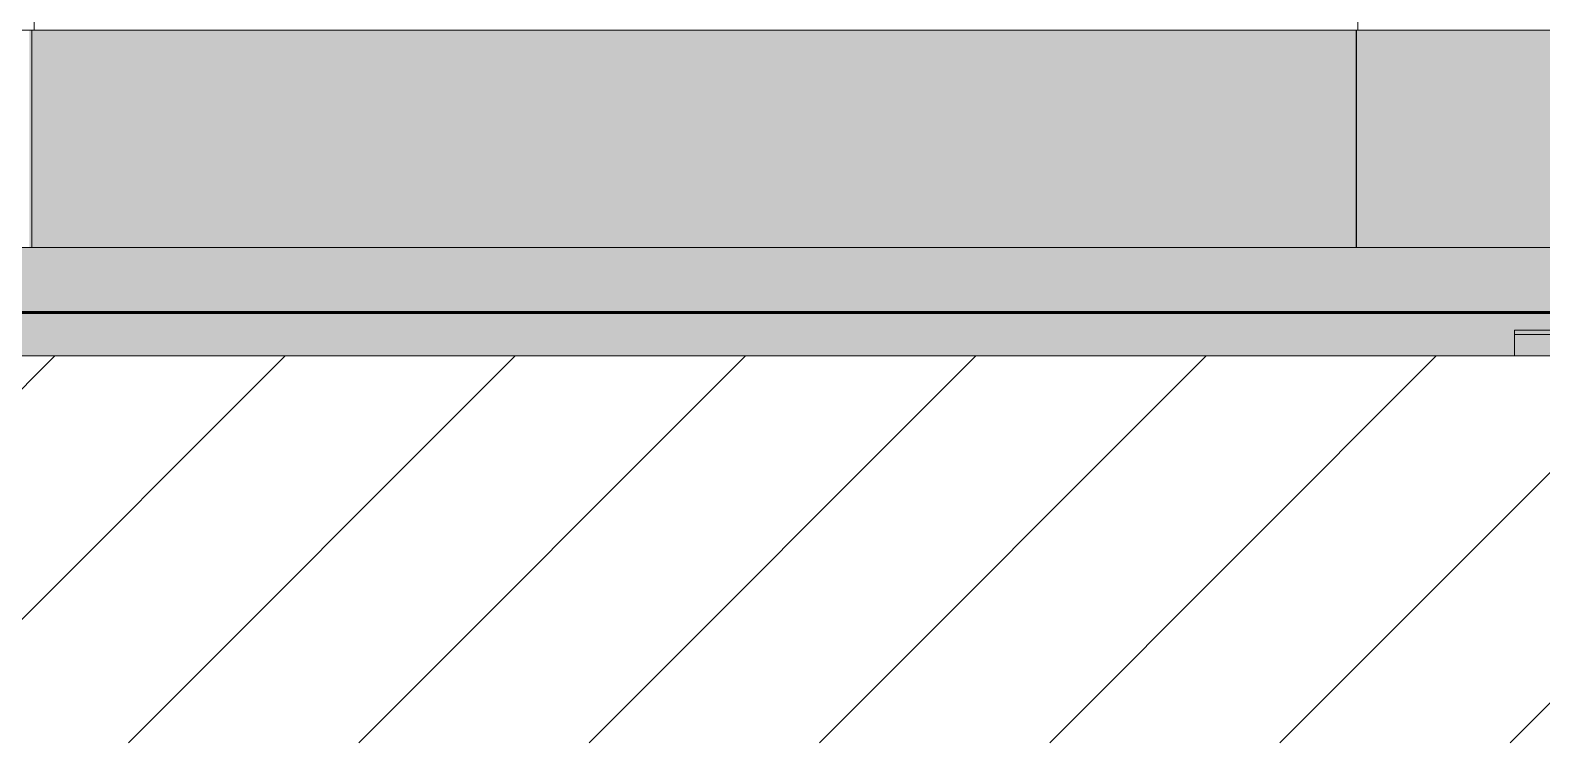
# Model space of a CAD drawing. Header units: millimetres. Extents: x -155050 to -36395, y -2753 to 7638.
# Drawn here: x -112526 to -105564, y -2731 to 550 of the extents above; entities that cross this region are included whole.
import ezdxf

# ---------------------------------------------------------------- set-up
doc = ezdxf.new("R2010")
doc.units = ezdxf.units.MM
for name, pattern in [('IMPORT-KANVBRDO', [20, 7, -6.5, 0, -6.5]), ('IMPORT-VODA_pitna_CARA08', [30, 7, -6.5, 0, -6.5, 7, -3]), ('IMPORT-VODVBRDO', [20, 7, -6.5, 0, -6.5])]:
    doc.linetypes.add(name, pattern=pattern)
for name, color, linetype, lineweight, true_color in [('---1 - PBS PNP-1', 1, 'Continuous', 35, 0xff0000), ('00_pL_hranice pozemku', 1, 'Continuous', 35, 0xff0000), ('00_pL_katastr-1', 150, 'Continuous', 35, 0x007fff), ('00_pL_OCHRANNE PASNO TEPLOVOD-1', 40, 'Continuous', 9, 0xffbf00), ('00_pL_přípoja voda-2', 4, 'IMPORT-VODA_pitna_CARA08', 35, 0x00ffff), ('00_pL_přípojka destova kanalizace-2', 7, 'Continuous', 35, 0x3f7f3f), ('212_HK_situace_03_dwg-1', 40, 'Continuous', 9, 0xffbf00), ('A-FLOR-2', 7, 'Continuous', 9, 0x5200a5), ('A-WALL-1', 7, 'Continuous', 9, 0xd7d5cb), ('A-WALL-3', 7, 'Continuous', 9, 0xdeddc7), ('A-WALL-4', 7, 'Continuous', 9, 0x787878), ('hch kanal', 30, 'Continuous', 9, 0xff7f00), ('hch kanal-1', 5, 'IMPORT-VODVBRDO', 9, 0x0000ff), ('hch kanal-2', 6, 'IMPORT-KANVBRDO', 9, 0xff00ff), ('hch kanal-3', 30, 'IMPORT-KANVBRDO', 9, 0xff7f00), ('hch teren-1', 7, 'Continuous', 9, 0x00a5a5), ('Obrys', 2, 'Continuous', 9, 0xffff00), ('PDF7_0V - Voda návrh', 9, 'Continuous', 9, 0x808080), ('PDF7_36', 9, 'Continuous', 9, 0x808080), ('PDF7_GASNET PLYN STŘEDOTLAK', 9, 'Continuous', 9, 0x808080), ('PDF7_GASNET PLYN STŘEDOTLAK OCHRANNĚ PÁSMO', 7, 'Continuous', 9, 0xa5a552), ('PDF7_GP Budovy', 7, 'Continuous', 9, 0x260000), ('PDF7_GP Plotové linie', 7, 'Continuous', 9, 0x0052a5), ('PDF7_GP Veřejné osvětlení - lampy', 200, 'Continuous', 9, 0xbf00ff), ('PDF7_GP Výšky bodů', 7, 'Continuous', 9, 0x0052a5), ('PDF7_ISS CETIN Zaměřené a kótované vnitřní STP', 9, 'Continuous', 9, 0x808080), ('PDF7_ISS DEŠŤOVÁ KANALIZACE', 9, 'Continuous', 9, 0x808080), ('PDF7_ISS ELEKTRÁRNA OPATOVICE HORKOVOD', 9, 'Continuous', 9, 0x808080), ('PDF7_ISS ELEKTRÁRNA OPATOVICE TEPLOVOD', 9, 'Continuous', 9, 0x808080), ('PDF7_ISS KRÁLOVÉHRADECKÁ PROVOZNÍ SPLAŠKOVÁ KANALIZACE', 9, 'Continuous', 9, 0x808080), ('PDF7_ISS KRÁLOVÉHRADECKÁ PROVOZNÍ SPLAŠKOVÁ KANALIZACE ŠACHTY-1', 200, 'Continuous', 9, 0xbf00ff), ('PDF7_ISS KRÁLOVÉHRADECKÁ PROVOZNÍ VODOVOD HL ŘAD', 9, 'Continuous', 9, 0x808080), ('PDF7_ISS TECHNICKÉ SLUŽBY HK VO', 9, 'Continuous', 9, 0x808080), ('PDF7_ISS ČEZ DISTRIBUCE NN NADZEMNÍ', 9, 'Continuous', 9, 0x808080), ('PDF7_ISS ČEZ DISTRIBUCE VN PODZEMNÍ', 9, 'Continuous', 9, 0x808080), ('PDF7_Slezské Předměstí_646971$0$21900', 7, 'Continuous', 9, 0x002600), ('PDF7_Slezské Předměstí_646971$0$21999', 7, 'Continuous', 9, 0x260000), ('PDF7_Slezské Předměstí_646971$0$23700', 9, 'Continuous', 9, 0x808080), ('PDF7_VÝŠKOVÉ KÓTY TERÉNU', 3, 'Continuous', 9, 0x00ff00), ('PDF7_Znacky-kultury', 7, 'Continuous', 9, 0x29a500), ('S-COLS-1', 7, 'Continuous', 9, 0x787878), ('Trubky-tvarovka-2', 7, 'Continuous', 9, 0x9da1aa), ('Vlastní 1_A-DETL-GENF-1', 9, 'Continuous', 9, 0x808080)]:
    doc.layers.add(name, color=color, linetype=linetype, lineweight=lineweight, true_color=true_color)
for name, color, linetype, lineweight in [('00_pL_KOTY', 7, 'Continuous', 9), ('00_pL_stavajici objekty', 7, 'Continuous', 50), ('2966-1_navrh dispozice stroju-HK_dwg-1', 7, 'Continuous', 9), ('A-DETL-THIN', 7, 'Continuous', 9), ('A-WALL', 7, 'Continuous', 9), ('HK_TEREN_SESAZENI_dwg-1', 7, 'Continuous', 9), ('Nedefinovaný_Trubky-tvarovka', 7, 'Continuous', 9), ('PDF4_Geometry', 7, 'Continuous', 9), ('S-COLS', 7, 'Continuous', 9), ('Trubky-tvarovka', 7, 'Continuous', 9)]:
    doc.layers.add(name, color=color, linetype=linetype, lineweight=lineweight)

# ---------------------------------------------------------------- blocks, each defined once
blk = doc.blocks.new('Sloup IPE - 387972-Řez 3')
at = {"layer": 'S-COLS-1'}
blk.add_hatch(color=256, dxfattribs=at).paths.add_polyline_path([(137887.9, 4838.9), (137887.9, 4838.4), (137890.4, 4838.4), (137890.4, 4838.9)])
h = blk.add_hatch(color=256, dxfattribs=at)
h.paths.add_polyline_path([(137890.4, -450), (137889.6, 550), (137887.9, 550), (137887.9, -450)])
h.paths.add_polyline_path([(137887.9, 1700), (137890.4, 1701.7), (137890.4, 4838.4), (137887.9, 4838.4), (137887.9, 1701.7)])
at = {"layer": 'S-COLS'}
blk.add_line((137887.9, 4838.4), (137890.4, 4838.4), dxfattribs=at)
blk = doc.blocks.new('Sloup IPE - 388009-Řez 3')
at = {"layer": 'S-COLS-1'}
h = blk.add_hatch(color=256, dxfattribs=at)
h.paths.add_polyline_path([(131787.9, -450), (131787.9, 550), (131776.6, 550), (131776.6, -450)])
h.paths.add_polyline_path([(131787.9, 1700), (131787.9, 4863.5), (131780.4, 4863.5), (131780.4, 1700)])
blk.add_hatch(color=256, dxfattribs=at).paths.add_polyline_path([(131780.4, 4864), (131780.4, 4863.5), (131787.9, 4863.5), (131787.9, 4864)])
at = {"layer": 'S-COLS'}
blk.add_line((131780.4, 4863.5), (131787.9, 4863.5), dxfattribs=at)
blk = doc.blocks.new('Z_PIF_UN_Tegra_Concrete_Ring_Wavin__nested_ - Var_-V20-Řez 3')
at = {"layer": 'Trubky-tvarovka-2'}
for points in [[(139068.5, -851), (139152.7, -851), (139152.7, -831), (138617.7, -831), (138617.7, -851), (139054.3, -851)], [(139559.1, -851), (139816.9, -851), (139816.9, -831), (139152.7, -831), (139152.7, -851), (139538.3, -851)], [(138910.8, -950), (139152.7, -950), (139152.7, -851), (138617.7, -851), (138617.7, -950), (138857.2, -950)], [(139816.9, -950), (139816.9, -851), (139152.7, -851), (139152.7, -950), (139814.5, -950)]]:
    blk.add_hatch(color=256, dxfattribs=at).paths.add_polyline_path(points)
at = {"layer": 'Trubky-tvarovka'}
for p, q in [((138617.3, -831), (138617.3, -851)), ((139152.7, -831), (138617.3, -831)), ((139817.3, -831), (139152.7, -831)), ((139817.3, -851), (139817.3, -831)), ((138617.3, -851), (139152.7, -851)), ((138617.3, -851), (138617.3, -950)), ((139152.7, -851), (138617.3, -851)), ((139152.7, -851), (139817.3, -851)), ((139817.3, -851), (139152.7, -851)), ((139817.3, -950), (139817.3, -851))]:
    blk.add_line(p, q, dxfattribs=at)
blk = doc.blocks.new('2966-1_navrh dispozice stroju-HK_dwg-867852-Řez 3')
at = {"layer": 'Obrys'}
blk.add_line((138905, -750), (125160.4, -750), dxfattribs=at)
blk = doc.blocks.new('212_HK_situace_03_dwg-886969-Řez 3')
at = {"layer": '---1 - PBS PNP-1'}
blk.add_line((153738.7, -750), (125771.1, -750), dxfattribs=at)
at = {"layer": '00_pL_hranice pozemku'}
blk.add_line((124050.1, -750), (155026.4, -750), dxfattribs=at)
at = {"layer": '00_pL_katastr-1'}
for p, q in [((124050.1, -750), (155026.4, -750)), ((124050.1, -750), (155026.4, -750)), ((124050.1, -750), (155026.4, -750)), ((124050.1, -750), (138692.5, -750)), ((155026.4, -750), (124050.1, -750)), ((124050.1, -750), (155026.4, -750)), ((124050.1, -750), (155026.4, -750)), ((155026.4, -750), (124050.1, -750)), ((124050.1, -750), (155026.4, -750)), ((124050.1, -750), (155026.4, -750)), ((124050.1, -750), (155026.4, -750)), ((124050.1, -750), (155026.4, -750)), ((124050.1, -750), (155026.4, -750)), ((124644.4, -750), (155026.4, -750)), ((155026.4, -750), (125825.6, -750))]:
    blk.add_line(p, q, dxfattribs=at)
at = {"layer": '00_pL_katastr-1', "flags": 128}
for points in [[(155026.4, -750), (150295.3, -750), (148608.2, -750), (127976.2, -750), (124050.1, -750)], [(124050.1, -750), (127872.1, -750), (150295.3, -750), (151681.9, -750), (155026.4, -750)], [(155026.4, -750), (125388.1, -750), (124050.1, -750)], [(124050.1, -750), (127773, -750), (151681.9, -750), (155026.4, -750)], [(124050.1, -750), (124337.2, -750), (124363.2, -750), (124388.7, -750), (126302.5, -750), (155026.4, -750)], [(155026.4, -750), (153442.5, -750), (153423.7, -750), (149311.7, -750), (145364.2, -750), (143250, -750), (124050.1, -750)], [(124337.2, -750), (126350.2, -750), (155026.4, -750)], [(155026.4, -750), (130678.4, -750), (129099.1, -750), (130699.4, -750)], [(132002.2, -750), (130716.2, -750), (130699.4, -750), (132002.2, -750), (132276.3, -750), (143839.1, -750), (155026.4, -750)], [(155026.4, -750), (131749.7, -750), (154889.9, -750)], [(155026.4, -750), (149265.7, -750), (149180.3, -750), (136611.6, -750), (135896.2, -750), (155026.4, -750)], [(155026.4, -750), (148608.2, -750), (139386, -750), (138692.5, -750), (155026.4, -750)]]:
    blk.add_lwpolyline(points, dxfattribs=at)
at = {"layer": '00_pL_KOTY', "flags": 128}
blk.add_lwpolyline([(125805.5, -750), (125753.3, -750), (146207, -750), (146226.5, -750), (146207, -750), (150991.5, -750), (151011, -750)], dxfattribs=at)
at = {"layer": '00_pL_OCHRANNE PASNO TEPLOVOD-1'}
for p, q in [((155026.4, -750), (124050.1, -750)), ((124050.1, -750), (155026.4, -750)), ((155026.4, -750), (124050.1, -750))]:
    blk.add_line(p, q, dxfattribs=at)
at = {"layer": '00_pL_OCHRANNE PASNO TEPLOVOD-1', "flags": 128}
blk.add_lwpolyline([(155026.4, -750), (128393.5, -750), (128393.8, -750), (129280.4, -750), (129730.8, -750)], dxfattribs=at)
at = {"layer": '00_pL_přípoja voda-2'}
blk.add_line((125052, -750), (139051.7, -750), dxfattribs=at)
at = {"layer": '00_pL_přípojka destova kanalizace-2', "flags": 128}
blk.add_lwpolyline([(126879.3, -750), (127236.4, -750), (138905, -750)], dxfattribs=at)
at = {"layer": '00_pL_stavajici objekty'}
for p, q in [((155026.4, -750), (124050.1, -750)), ((124050.1, -750), (155026.4, -750)), ((155026.4, -750), (124050.1, -750)), ((124050.1, -750), (155026.4, -750)), ((124050.1, -750), (155026.4, -750))]:
    blk.add_line(p, q, dxfattribs=at)
at = {"layer": 'A-FLOR-2'}
blk.add_line((155026.4, -750), (124050.1, -750), dxfattribs=at)
at = {"layer": 'PDF4_Geometry'}
for p, q in [((124050.1, -750), (155026.4, -750)), ((124050.1, -750), (155026.4, -750)), ((124050.1, -750), (155026.4, -750)), ((124050.1, -750), (155026.4, -750)), ((124858.5, -750), (155026.4, -750)), ((155026.4, -750), (126039.6, -750))]:
    blk.add_line(p, q, dxfattribs=at)
at = {"layer": 'PDF4_Geometry', "flags": 128}
for points in [[(124050.1, -750), (124551.2, -750), (124577.2, -750), (124602.7, -750), (126516.5, -750), (155026.4, -750)], [(155026.4, -750), (125602.1, -750), (124050.1, -750)], [(155026.4, -750), (153656.5, -750), (153637.8, -750), (149525.7, -750), (145578.2, -750), (143464, -750), (124050.1, -750)], [(124551.2, -750), (126564.2, -750), (155026.4, -750)], [(130913.4, -750), (129313.2, -750), (130892.4, -750), (155026.4, -750)], [(132216.2, -750), (130930.2, -750), (130913.4, -750), (132216.2, -750), (132490.3, -750), (144053.2, -750), (155026.4, -750)], [(155026.4, -750), (131963.7, -750), (155026.4, -750)], [(155026.4, -750), (136110.2, -750), (136825.6, -750), (149394.3, -750), (155026.4, -750)]]:
    blk.add_lwpolyline(points, dxfattribs=at)
at = {"layer": 'PDF4_Geometry'}
for points in [[(131996.2, -750), (131837, -750), (131671.5, -750), (131499.6, -750)], [(131969.8, -750), (131910.3, -750), (131813.1, -750), (131678.3, -750)], [(131723.4, -750), (131830.1, -750), (131921.6, -750), (131998, -750)], [(131880.7, -750), (131954.6, -750), (131998.6, -750), (132012.6, -750)], [(131915.7, -750), (132014.5, -750), (132090.1, -750), (132142.3, -750)], [(132012.6, -750), (132026.6, -750), (132012.3, -750), (131969.8, -750)], [(132201.6, -750), (132180, -750), (132111.5, -750), (131996.2, -750)], [(132142.3, -750), (132203.3, -750), (132223, -750), (132201.6, -750)], [(137998.1, -750), (138121.4, -750), (138276.8, -750), (138464.3, -750)], [(138567.6, -750), (138442.3, -750), (138307, -750), (138161.7, -750)], [(138325.1, -750), (138431.7, -750), (138555.5, -750), (138696.5, -750)], [(138691.8, -750), (138685.4, -750), (138700.3, -750), (138736.3, -750)], [(138766.7, -750), (138723.1, -750), (138698.2, -750), (138691.8, -750)], [(138696.5, -750), (138803.2, -750), (138894.7, -750), (138971.1, -750)]]:
    blk.add_open_spline(points, degree=3, dxfattribs=at)
at = {"layer": 'PDF7_0V - Voda návrh'}
for p, q in [((132228.1, -750), (131909.3, -750)), ((132957.4, -750), (132625.1, -750)), ((133422.6, -750), (133754.9, -750)), ((134087.3, -750), (134419.6, -750)), ((135285.6, -750), (134966.8, -750)), ((136014.8, -750), (135682.5, -750)), ((136480, -750), (136812.4, -750)), ((137144.7, -750), (137477, -750)), ((138343.1, -750), (138024.3, -750)), ((139072.2, -750), (138739.9, -750))]:
    blk.add_line(p, q, dxfattribs=at)
at = {"layer": 'PDF7_0V - Voda návrh', "flags": 128}
for points in [[(132625, -750), (132957.4, -750), (132425.6, -750), (131827.4, -750)], [(135682.4, -750), (136014.8, -750), (135483.1, -750), (134884.9, -750)], [(138739.8, -750), (139072.2, -750), (138540.4, -750), (137942.3, -750)]]:
    blk.add_lwpolyline(points, dxfattribs=at)
at = {"layer": 'PDF7_36', "flags": 128}
for points in [[(132892.1, -750), (131695.6, -750)], [(133892.2, -750), (132629.4, -750)], [(135949.7, -750), (134753.2, -750)], [(137016.2, -750), (135753.3, -750)], [(139007.2, -750), (137810.8, -750)]]:
    blk.add_lwpolyline(points, close=True, dxfattribs=at)
at = {"layer": 'PDF7_GASNET PLYN STŘEDOTLAK', "flags": 128}
for points in [[(132640, -750), (131842.4, -750)], [(133902.8, -750), (133637, -750), (133637, -750), (133238.2, -750), (133238.2, -750), (133038.8, -750), (133238.2, -750), (133238.2, -750), (133637, -750), (133637, -750)], [(133371.1, -750), (133371.1, -750)], [(133504.1, -750), (133504, -750)], [(135099.2, -750), (134235.2, -750)], [(136295.6, -750), (136029.7, -750), (136029.8, -750), (135697.4, -750), (135697.4, -750), (135431.5, -750), (135697.4, -750), (135697.4, -750), (136029.8, -750), (136029.7, -750)], [(135830.4, -750), (135830.3, -750)], [(135896.8, -750), (135896.8, -750)], [(137492, -750), (136627.9, -750)], [(138688.4, -750), (138422.5, -750), (138422.5, -750), (138090.2, -750), (138090.2, -750), (137824.3, -750), (138090.2, -750), (138090.2, -750), (138422.5, -750), (138422.5, -750)], [(138223.1, -750), (138223.1, -750)], [(138356.1, -750), (138356, -750)]]:
    blk.add_lwpolyline(points, close=True, dxfattribs=at)
at = {"layer": 'PDF7_GASNET PLYN STŘEDOTLAK OCHRANNĚ PÁSMO', "flags": 128}
for points in [[(132041.5, -750), (131842.1, -750)], [(131842.7, -750), (132042.1, -750)], [(132108.6, -750), (132374.5, -750)], [(132373.8, -750), (132174.4, -750)], [(132639.7, -750), (132440.3, -750)], [(132440.9, -750), (132640.3, -750)], [(132972, -750), (132772.6, -750)], [(132773.2, -750), (132972.6, -750)], [(133237.9, -750), (133038.5, -750)], [(133039.1, -750), (133238.5, -750)], [(133570.2, -750), (133370.8, -750)], [(133371.4, -750), (133570.8, -750)], [(133836, -750), (133636.6, -750)], [(133637.3, -750), (133836.7, -750)], [(134168.4, -750), (133969, -750)], [(133969.6, -750), (134169, -750)], [(134434.2, -750), (134234.8, -750)], [(134235.5, -750), (134434.9, -750)], [(134766.6, -750), (134567.2, -750)], [(134567.8, -750), (134767.2, -750)], [(134833.7, -750), (135033.1, -750)], [(135098.9, -750), (134899.5, -750)], [(135364.7, -750), (135165.4, -750)], [(135166, -750), (135365.4, -750)], [(135431.9, -750), (135631.3, -750)], [(135697.1, -750), (135497.7, -750)], [(135962.9, -750), (135763.5, -750)], [(135764.2, -750), (135963.6, -750)], [(136030, -750), (136295.9, -750)], [(136295.3, -750), (136095.9, -750)], [(136561.1, -750), (136361.7, -750)], [(136362.4, -750), (136561.8, -750)], [(136893.5, -750), (136694.1, -750)], [(136694.7, -750), (136894.1, -750)], [(137159.3, -750), (136959.9, -750)], [(136960.6, -750), (137160, -750)], [(137491.6, -750), (137292.3, -750)], [(137292.9, -750), (137492.3, -750)], [(137757.5, -750), (137558.1, -750)], [(137558.8, -750), (137758.2, -750)], [(138089.8, -750), (137890.4, -750)], [(137891.1, -750), (138090.5, -750)], [(138355.7, -750), (138156.3, -750)], [(138156.9, -750), (138356.3, -750)], [(138688, -750), (138488.6, -750)], [(138489.3, -750), (138688.7, -750)]]:
    blk.add_lwpolyline(points, close=True, dxfattribs=at)
at = {"layer": 'PDF7_GP Budovy'}
for p, q in [((124050.1, -750), (155026.4, -750)), ((155026.4, -750), (124050.1, -750)), ((124050.1, -750), (155026.4, -750)), ((155026.4, -750), (124050.1, -750))]:
    blk.add_line(p, q, dxfattribs=at)
at = {"layer": 'PDF7_GP Plotové linie', "flags": 128}
blk.add_lwpolyline([(124050.1, -750), (124396.7, -750), (126457.1, -750), (128451.1, -750), (130445.1, -750), (132439, -750), (134433, -750), (136559.9, -750), (138553.9, -750), (140614.3, -750), (142608.3, -750), (144602.2, -750), (146596.2, -750), (148789.6, -750), (150783.6, -750), (152777.5, -750), (154771.5, -750), (155026.4, -750)], dxfattribs=at)
at = {"layer": 'PDF7_GP Veřejné osvětlení - lampy'}
for p, q in [((133578.8, -750), (132977.8, -750)), ((133514.5, -750), (134453.1, -750)), ((135467.5, -750), (134351.2, -750)), ((134355.6, -750), (135471.8, -750)), ((134871, -750), (134956.5, -750))]:
    blk.add_line(p, q, dxfattribs=at)
at = {"layer": 'PDF7_GP Výšky bodů', "flags": 128}
for points in [[(132492.9, -750), (132559.4, -750), (132426.5, -750), (132426.5, -750), (132360, -750), (132293.6, -750), (132227.1, -750), (132227.1, -750), (132160.7, -750), (132160.6, -750), (132227.1, -750)], [(132625.9, -750), (132758.9, -750), (132559.5, -750), (132626, -750), (132626, -750), (132559.5, -750), (132559.5, -750), (132493.1, -750), (132426.6, -750), (132360.1, -750), (132360.1, -750), (132360.1, -750)], [(132815, -750), (132881.4, -750), (132748.5, -750), (132748.6, -750), (132682.1, -750), (132615.7, -750), (132549.2, -750), (132482.7, -750), (132482.7, -750), (132549.1, -750)], [(132958.4, -750), (132892, -750), (132825.5, -750), (132825.5, -750), (132825.5, -750), (132891.9, -750), (132958.4, -750), (133024.8, -750), (133024.9, -750), (133024.9, -750), (132958.4, -750), (132892, -750), (132825.5, -750), (132759.1, -750), (132692.6, -750), (132692.6, -750)], [(132970.2, -750), (133103.2, -750), (132903.8, -750), (132903.8, -750), (132903.8, -750), (132837.4, -750), (132770.9, -750), (132704.4, -750), (132704.4, -750), (132704.4, -750)], [(132748.7, -750), (133080.9, -750), (132748.6, -750), (132881.6, -750)], [(133157.9, -750), (133091.4, -750), (133025, -750), (133024.9, -750), (133024.9, -750), (133091.4, -750), (133091.4, -750), (133157.8, -750), (133224.3, -750), (133224.3, -750), (133157.9, -750), (133091.4, -750), (133025, -750), (132958.5, -750), (132892.1, -750), (132892.1, -750), (132892, -750)], [(132903.9, -750), (133236.2, -750), (132903.9, -750), (133036.8, -750)], [(133346.9, -750), (133413.4, -750), (133280.5, -750), (133280.5, -750), (133214.1, -750), (133147.6, -750), (133081.1, -750), (133081.1, -750), (133014.7, -750), (133014.6, -750), (133081.1, -750)], [(133502.1, -750), (133568.6, -750), (133435.7, -750), (133435.7, -750), (133435.8, -750), (133369.3, -750), (133302.8, -750), (133236.4, -750), (133169.9, -750), (133169.9, -750), (133236.3, -750)], [(133280.6, -750), (133546.4, -750), (133280.5, -750), (133413.5, -750)], [(133701.7, -750), (133768.1, -750), (133701.6, -750), (133701.6, -750), (133635.1, -750), (133502.2, -750), (133435.8, -750), (133369.3, -750), (133369.4, -750), (133435.8, -750), (133435.9, -750), (133502.3, -750), (133568.8, -750), (133568.7, -750), (133635.2, -750), (133568.7, -750), (133568.7, -750), (133502.2, -750), (133435.8, -750)], [(134086.4, -750), (134152.9, -750), (134020, -750), (134020, -750), (134020.1, -750), (133953.6, -750), (133887.2, -750), (133820.7, -750), (133754.2, -750), (133820.6, -750), (133820.6, -750)], [(134231.2, -750), (134297.7, -750), (134164.8, -750), (134164.8, -750), (134164.8, -750), (134098.3, -750), (134031.9, -750), (133965.4, -750), (133898.9, -750), (133965.4, -750)], [(134233.4, -750), (134299.9, -750), (134100.5, -750), (134167, -750), (134167, -750), (134100.6, -750), (134034.1, -750), (133967.6, -750), (133967.6, -750), (133901.2, -750), (133901.1, -750), (133901.1, -750)], [(134020.1, -750), (134352.4, -750), (134020.1, -750), (134153.1, -750)], [(134164.9, -750), (134497.1, -750), (134164.8, -750), (134297.8, -750)], [(134167.1, -750), (134432.9, -750), (134167, -750), (134300, -750)], [(134551.7, -750), (134684.7, -750), (134485.3, -750), (134551.8, -750), (134551.8, -750), (134485.3, -750), (134418.9, -750), (134352.4, -750), (134285.9, -750), (134285.9, -750), (134285.9, -750)], [(134551.9, -750), (134618.4, -750), (134286.1, -750)], [(134763.1, -750), (134829.6, -750), (134696.7, -750), (134696.7, -750), (134630.3, -750), (134563.8, -750), (134497.4, -750), (134497.4, -750), (134430.9, -750), (134430.9, -750), (134497.3, -750)], [(134485.4, -750), (134817.7, -750), (134551.8, -750), (134684.8, -750)], [(134485.6, -750), (134817.9, -750), (134552, -750), (134685, -750)], [(134964.8, -750), (134964.8, -750), (134898.3, -750), (134831.9, -750), (134765.4, -750), (134699, -750), (134632.5, -750), (134632.6, -750), (134632.6, -750), (134699, -750), (134765.5, -750), (134765.5, -750), (134832, -750), (134831.9, -750), (134831.9, -750), (134765.4, -750), (134699, -750)], [(134696.8, -750), (135029.1, -750), (134696.8, -750), (134829.8, -750)], [(135142.4, -750), (135208.9, -750), (135009.5, -750), (135076, -750), (135009.5, -750), (135009.6, -750), (134943.1, -750), (134876.6, -750), (134810.2, -750), (134810.1, -750), (134876.6, -750)], [(135017.2, -750), (135083.7, -750), (135150.1, -750), (134817.9, -750)], [(135282.8, -750), (135349.3, -750), (135216.4, -750), (135216.4, -750), (135216.5, -750), (135150, -750), (135083.5, -750), (135017.1, -750), (134950.6, -750), (135017, -750), (135017, -750)], [(135017.3, -750), (135283.1, -750), (135017.3, -750), (135150.3, -750)], [(135076.1, -750), (135341.9, -750), (135076, -750), (135209, -750)], [(135216.5, -750), (135548.8, -750), (135216.5, -750), (135349.5, -750)], [(135408.6, -750), (135740.8, -750), (135408.5, -750), (135541.5, -750)], [(135748.3, -750), (135814.8, -750), (135482.5, -750)], [(135807.3, -750), (135940.3, -750), (135541.6, -750)], [(135682, -750), (136014.2, -750), (135748.4, -750), (135881.4, -750)], [(136473.9, -750), (136606.8, -750), (136407.4, -750), (136407.5, -750), (136473.9, -750), (136407.5, -750), (136407.5, -750), (136341, -750), (136341, -750), (136274.6, -750), (136208.1, -750), (136208.1, -750), (136208.1, -750), (136208, -750)], [(136479.2, -750), (136612.2, -750), (136412.8, -750), (136479.3, -750), (136479.3, -750), (136412.8, -750), (136346.4, -750), (136279.9, -750), (136213.4, -750), (136213.4, -750), (136213.4, -750)], [(136407.6, -750), (136739.8, -750), (136407.5, -750), (136540.5, -750)], [(136739.7, -750), (136806.2, -750), (136673.3, -750), (136673.3, -750), (136673.3, -750), (136606.9, -750), (136540.4, -750), (136474, -750), (136473.9, -750), (136407.5, -750), (136473.9, -750)], [(136412.9, -750), (136745.2, -750), (136479.3, -750), (136612.3, -750)], [(136673.4, -750), (137005.7, -750), (136673.4, -750), (136806.3, -750)], [(136939.3, -750), (137005.8, -750), (137072.3, -750), (137072.3, -750), (137005.9, -750), (136939.4, -750), (136673.5, -750), (136806.5, -750)], [(136944.7, -750), (137011.2, -750), (137077.6, -750), (136745.4, -750)], [(137138.8, -750), (137205.3, -750), (136873, -750)], [(137210.3, -750), (137276.8, -750), (137143.9, -750), (137143.9, -750), (137077.5, -750), (137011, -750), (136944.6, -750), (136878.1, -750), (136878.1, -750), (136944.5, -750)], [(137277.1, -750), (137144.1, -750), (137011.2, -750), (137077.7, -750), (137077.7, -750), (137144.2, -750), (137144.2, -750), (137144.2, -750), (137077.8, -750), (137077.8, -750), (137011.3, -750), (136944.8, -750), (136878.4, -750), (136878.4, -750), (136878.3, -750)], [(137271.6, -750), (137338.2, -750), (137205.2, -750), (137205.2, -750), (137205.3, -750), (137138.8, -750), (137072.4, -750), (137005.9, -750), (137005.9, -750), (136939.4, -750), (136939.4, -750), (137005.9, -750)], [(137537.6, -750), (137471.1, -750), (137271.8, -750), (137338.2, -750), (137404.7, -750), (137404.7, -750), (137338.3, -750), (137271.8, -750), (137205.4, -750), (137138.9, -750), (137138.9, -750), (137138.8, -750)], [(137144.1, -750), (137409.8, -750), (137144, -750), (137277, -750)], [(137609.4, -750), (137675.8, -750), (137742.3, -750), (137410, -750)], [(137941.8, -750), (137875.3, -750), (137742.4, -750), (137808.8, -750), (137808.9, -750), (137808.9, -750), (137742.4, -750), (137742.4, -750), (137676, -750), (137609.5, -750), (137543, -750), (137543, -750), (137609.5, -750)]]:
    blk.add_lwpolyline(points, dxfattribs=at)
blk.add_lwpolyline([(134765.3, -750), (134698.9, -750), (134632.4, -750), (134566, -750), (134499.5, -750), (134433.1, -750), (134433.1, -750), (134499.6, -750), (134566, -750), (134632.5, -750), (134698.9, -750), (134765.4, -750), (134765.4, -750)], close=True, dxfattribs=at)
at = {"layer": 'PDF7_ISS CETIN Zaměřené a kótované vnitřní STP'}
for p, q in [((131957.3, -750), (131679.9, -750)), ((131679.9, -750), (131957.3, -750)), ((132296.7, -750), (132019.3, -750)), ((132019.3, -750), (132296.7, -750)), ((132488.4, -750), (132211, -750)), ((132211, -750), (132488.4, -750)), ((133226.6, -750), (132949.3, -750)), ((132949.3, -750), (133226.6, -750)), ((133486.1, -750), (133208.7, -750)), ((133208.7, -750), (133486.1, -750)), ((133825.5, -750), (133548.1, -750)), ((133548.1, -750), (133825.5, -750)), ((134017.2, -750), (133739.8, -750)), ((133739.8, -750), (134017.2, -750)), ((134755.4, -750), (134478, -750)), ((134478, -750), (134755.4, -750)), ((135014.9, -750), (134737.5, -750)), ((134737.5, -750), (135014.9, -750)), ((135287.8, -750), (135010.4, -750)), ((135010.4, -750), (135287.8, -750)), ((135546, -750), (135268.6, -750)), ((135268.6, -750), (135546, -750)), ((136284.2, -750), (136006.8, -750)), ((136006.8, -750), (136284.2, -750)), ((136266.2, -750), (136539.2, -750)), ((136539.2, -750), (136266.2, -750)), ((136539.2, -750), (136816.6, -750)), ((136816.6, -750), (136539.2, -750)), ((137074.8, -750), (136797.4, -750)), ((136797.4, -750), (137074.8, -750)), ((137813, -750), (137535.6, -750)), ((137535.6, -750), (137813, -750)), ((137795, -750), (138068, -750)), ((138068, -750), (137795, -750)), ((138068, -750), (138345.4, -750)), ((138345.4, -750), (138068, -750)), ((138603.6, -750), (138326.2, -750)), ((138326.2, -750), (138603.6, -750))]:
    blk.add_line(p, q, dxfattribs=at)
at = {"layer": 'PDF7_ISS CETIN Zaměřené a kótované vnitřní STP', "flags": 128}
for points in [[(132710.4, -750), (132112.2, -750)], [(133242.1, -750), (132710.4, -750)], [(134239.1, -750), (133640.9, -750)], [(134770.8, -750), (134239.1, -750)], [(135767.8, -750), (135169.6, -750)], [(136299.6, -750), (135767.8, -750)], [(137296.5, -750), (136698.3, -750)], [(137828.3, -750), (137296.6, -750)], [(138825.2, -750), (138227.1, -750)]]:
    blk.add_lwpolyline(points, close=True, dxfattribs=at)
at = {"layer": 'PDF7_ISS DEŠŤOVÁ KANALIZACE'}
for p, q in [((131875.7, -750), (131707.7, -750)), ((133427.1, -750), (132297.2, -750)), ((132850.5, -750), (132635.2, -750)), ((134288.3, -750), (133224.7, -750)), ((135066.2, -750), (134898.2, -750)), ((136683.9, -750), (135554, -750)), ((135908.4, -750), (135693.1, -750)), ((137346, -750), (136282.4, -750)), ((138323.2, -750), (138155.2, -750))]:
    blk.add_line(p, q, dxfattribs=at)
at = {"layer": 'PDF7_ISS DEŠŤOVÁ KANALIZACE', "flags": 128}
for points in [[(131695.8, -750), (132227.6, -750), (132560, -750)], [(132360.6, -750), (132294.1, -750), (132493.5, -750)], [(133892.4, -750), (134490.6, -750), (134889.4, -750)], [(134756.5, -750), (134557, -750), (134756.4, -750)], [(134753.6, -750), (135285.3, -750), (135684.2, -750)], [(135484.8, -750), (135351.8, -750), (135551.2, -750)], [(137149.2, -750), (137680.9, -750), (138079.7, -750)], [(137811.3, -750), (138343.1, -750), (138741.9, -750)], [(137946.8, -750), (137813.8, -750), (137946.7, -750)], [(138542.5, -750), (138409.6, -750), (138608.9, -750)]]:
    blk.add_lwpolyline(points, dxfattribs=at)
at = {"layer": 'PDF7_ISS ELEKTRÁRNA OPATOVICE HORKOVOD', "flags": 128}
for points in [[(132273.3, -750), (132140.4, -750), (132539.2, -750), (132938, -750), (132738.6, -750), (132938, -750), (132539.2, -750), (132140.4, -750)], [(132273.4, -750), (132140.4, -750)], [(132472.7, -750), (132472.7, -750), (132472.8, -750), (132472.7, -750)], [(132605.6, -750), (132605.7, -750), (132605.7, -750), (132605.7, -750)], [(132805.1, -750), (132938, -750)], [(133536.2, -750), (133336.8, -750)], [(134067.9, -750), (133802, -750)], [(134599.6, -750), (134400.2, -750), (134799, -750), (135264.2, -750), (135064.8, -750), (135264.2, -750), (134799, -750), (134400.2, -750)], [(134599.6, -750), (134400.2, -750)], [(134732.5, -750), (134732.5, -750), (134732.6, -750), (134732.5, -750)], [(134865.4, -750), (134865.5, -750), (134865.5, -750), (134865.5, -750)], [(135064.9, -750), (135264.2, -750)], [(135862.4, -750), (135596.6, -750)], [(136327.7, -750), (136061.8, -750)], [(136859.4, -750), (136660, -750), (137125.3, -750), (137524.1, -750), (137324.6, -750), (137524.1, -750), (137125.3, -750), (136660, -750)], [(136859.4, -750), (136660, -750)], [(137058.8, -750), (137058.8, -750), (137058.8, -750), (137058.8, -750)], [(137191.7, -750), (137191.7, -750), (137191.8, -750), (137191.7, -750)], [(137324.7, -750), (137524.1, -750)], [(138122.2, -750), (137922.8, -750)], [(138587.5, -750), (138388.1, -750)]]:
    blk.add_lwpolyline(points, close=True, dxfattribs=at)
at = {"layer": 'PDF7_ISS ELEKTRÁRNA OPATOVICE TEPLOVOD', "flags": 128}
for points in [[(132179.7, -750), (131315.8, -750)], [(132710.1, -750), (132578.4, -750), (132713.8, -750), (132578.4, -750), (132977.1, -750), (133377.1, -750), (132977.1, -750), (132578.4, -750)], [(132975.9, -750), (132977.1, -750), (132979.6, -750), (132977.1, -750)], [(133241.7, -750), (133377.1, -750), (133245.4, -750), (133377.1, -750)], [(134573.3, -750), (133775.8, -750)], [(135170.1, -750), (134972, -750), (135172.6, -750), (134972, -750), (135370.7, -750), (135835.9, -750), (135370.7, -750), (134972, -750)], [(135369.5, -750), (135370.7, -750), (135373.2, -750), (135370.7, -750)], [(135635.3, -750), (135835.9, -750), (135639, -750), (135835.9, -750)], [(137033.3, -750), (136168.2, -750)], [(137562.5, -750), (137365.6, -750), (137566.2, -750), (137365.6, -750), (137830.8, -750), (138229.5, -750), (137830.8, -750), (137365.6, -750)], [(137829.5, -750), (137830.8, -750), (137832, -750), (137830.8, -750)], [(138028.9, -750), (138229.5, -750), (138031.4, -750), (138229.5, -750)], [(139425.7, -750), (138561.8, -750)]]:
    blk.add_lwpolyline(points, close=True, dxfattribs=at)
at = {"layer": 'PDF7_ISS KRÁLOVÉHRADECKÁ PROVOZNÍ SPLAŠKOVÁ KANALIZACE'}
for p, q in [((132550.4, -750), (132450.4, -750)), ((132450.4, -750), (132550.4, -750)), ((133015.7, -750), (132915.6, -750)), ((132915.6, -750), (133015.7, -750)), ((136472, -750), (136372, -750)), ((136372, -750), (136472, -750)), ((136937.3, -750), (136837.3, -750)), ((136837.3, -750), (136937.3, -750))]:
    blk.add_line(p, q, dxfattribs=at)
at = {"layer": 'PDF7_ISS KRÁLOVÉHRADECKÁ PROVOZNÍ SPLAŠKOVÁ KANALIZACE', "flags": 128}
for points in [[(132109.3, -750), (132574.5, -750), (132840.4, -750), (132574.5, -750)], [(133372.1, -750), (134103.2, -750), (135698.4, -750), (134103.2, -750)], [(136097.2, -750), (136496, -750), (136761.9, -750), (136496, -750)], [(137293.6, -750), (138091.2, -750)], [(138490, -750), (138888.8, -750), (139221.1, -750), (138888.8, -750)]]:
    blk.add_lwpolyline(points, close=True, dxfattribs=at)
at = {"layer": 'PDF7_ISS KRÁLOVÉHRADECKÁ PROVOZNÍ SPLAŠKOVÁ KANALIZACE ŠACHTY-1'}
blk.add_line((135175.6, -750), (133115.1, -750), dxfattribs=at)
blk.add_line((135175.6, -750), (133115.1, -750), dxfattribs=at)
at = {"layer": 'PDF7_ISS KRÁLOVÉHRADECKÁ PROVOZNÍ SPLAŠKOVÁ KANALIZACE ŠACHTY-1', "flags": 128}
blk.add_lwpolyline([(132707.8, -750), (134900.6, -750)], close=True, dxfattribs=at)
at = {"layer": 'PDF7_ISS KRÁLOVÉHRADECKÁ PROVOZNÍ VODOVOD HL ŘAD'}
for p, q in [((132513.6, -750), (132322.4, -750)), ((132322.4, -750), (132513.6, -750)), ((134906.5, -750), (134715.4, -750)), ((134715.4, -750), (134906.5, -750)), ((137299.4, -750), (137108.2, -750)), ((137108.2, -750), (137299.4, -750))]:
    blk.add_line(p, q, dxfattribs=at)
at = {"layer": 'PDF7_ISS KRÁLOVÉHRADECKÁ PROVOZNÍ VODOVOD HL ŘAD', "flags": 128}
for points in [[(131911.8, -750), (131646, -750), (132044.7, -750), (132510, -750), (132044.7, -750), (131646, -750)], [(131911.8, -750), (131646, -750)], [(132842.3, -750), (133706.4, -750)], [(134304.6, -750), (134038.7, -750), (134504, -750), (134902.8, -750), (134504, -750), (134038.7, -750)], [(134304.6, -750), (134038.7, -750)], [(135235.1, -750), (136099.2, -750)], [(136697.4, -750), (136498, -750), (136896.8, -750), (137295.6, -750), (136896.8, -750), (136498, -750)], [(136697.4, -750), (136498, -750)], [(137694.4, -750), (138492, -750)]]:
    blk.add_lwpolyline(points, close=True, dxfattribs=at)
at = {"layer": 'PDF7_ISS TECHNICKÉ SLUŽBY HK VO', "flags": 128}
for points in [[(155026.4, -750), (124933.8, -750), (124050.1, -750)], [(124050.1, -750), (125133.4, -750), (155026.4, -750)]]:
    blk.add_lwpolyline(points, dxfattribs=at)
for points in [[(133108.6, -750), (131314, -750)], [(135434.9, -750), (133640.3, -750)], [(137827.7, -750), (135966.6, -750)], [(140154, -750), (138359.4, -750)]]:
    blk.add_lwpolyline(points, close=True, dxfattribs=at)
at = {"layer": 'PDF7_ISS ČEZ DISTRIBUCE NN NADZEMNÍ', "flags": 128}
for points in [[(132042.1, -750), (131776.3, -750)], [(132374.4, -750), (133238.5, -750)], [(133238.6, -750), (132374.5, -750)], [(133039.1, -750), (133172, -750), (132773.3, -750), (132573.8, -750), (132573.9, -750), (132440.9, -750), (132573.9, -750), (132573.8, -750), (132773.3, -750), (133172, -750)], [(133039.1, -750), (133172, -750)], [(133836.7, -750), (133570.8, -750)], [(134102.6, -750), (133969.6, -750)], [(134434.9, -750), (134169, -750)], [(134767.2, -750), (135631.2, -750)], [(135631.3, -750), (134767.3, -750)], [(135431.9, -750), (135564.8, -750), (135232.5, -750), (134966.6, -750), (134966.6, -750), (134833.7, -750), (134966.6, -750), (134966.6, -750), (135232.5, -750), (135564.8, -750)], [(135431.9, -750), (135564.8, -750)], [(136229.5, -750), (136030.1, -750)], [(136495.3, -750), (136362.4, -750)], [(136827.7, -750), (136628.3, -750)], [(137226.4, -750), (138024, -750)], [(138024.1, -750), (137226.5, -750)], [(137891.1, -750), (137957.6, -750), (137625.2, -750), (137359.3, -750), (137359.4, -750), (137292.9, -750), (137359.4, -750), (137359.3, -750), (137625.2, -750), (137957.6, -750)], [(137891.1, -750), (137957.6, -750)], [(138622.2, -750), (138422.8, -750)]]:
    blk.add_lwpolyline(points, close=True, dxfattribs=at)
at = {"layer": 'PDF7_ISS ČEZ DISTRIBUCE VN PODZEMNÍ', "flags": 128}
for points in [[(132174.5, -750), (132307.4, -750), (131975.1, -750), (131709.2, -750), (131709.2, -750), (131576.3, -750), (131709.2, -750), (131709.2, -750), (131975.1, -750), (132307.4, -750)], [(132108, -750), (132174.5, -750), (132307.4, -750), (132174.4, -750), (132307.4, -750), (132174.5, -750)], [(132108, -750), (132174.5, -750)], [(133570.3, -750), (132772.7, -750)], [(134633.7, -750), (134766.6, -750), (134367.9, -750), (134101.9, -750), (134102, -750), (134035.5, -750), (134102, -750), (134101.9, -750), (134367.9, -750), (134766.6, -750)], [(134500.7, -750), (134633.7, -750)], [(134500.8, -750), (134633.7, -750), (134766.6, -750), (134633.7, -750), (134766.6, -750), (134633.7, -750)], [(136029.5, -750), (135165.4, -750)], [(137026.5, -750), (137159.4, -750), (136760.6, -750), (136561.2, -750), (136561.2, -750), (136428.3, -750), (136561.2, -750), (136561.2, -750), (136760.6, -750), (137159.4, -750)], [(136893.5, -750), (137026.5, -750)], [(136893.6, -750), (137026.5, -750), (137159.4, -750), (137026.5, -750), (137159.4, -750), (137026.5, -750)], [(138422.3, -750), (137558.2, -750)]]:
    blk.add_lwpolyline(points, close=True, dxfattribs=at)
at = {"layer": 'PDF7_Slezské Předměstí_646971$0$21900'}
blk.add_line((124050.1, -750), (155026.4, -750), dxfattribs=at)
blk.add_line((124050.1, -750), (155026.4, -750), dxfattribs=at)
blk.add_line((124050.1, -750), (155026.4, -750), dxfattribs=at)
at = {"layer": 'PDF7_Slezské Předměstí_646971$0$21900', "flags": 128}
for points in [[(155026.4, -750), (151783.1, -750), (127922, -750), (124050.1, -750)], [(124050.1, -750), (127988.1, -750), (150453.5, -750), (155026.4, -750)], [(155026.4, -750), (138819.7, -750), (124050.1, -750)], [(124563.9, -750), (126557.8, -750), (155026.4, -750)], [(155026.4, -750), (126493.3, -750), (124632.3, -750)]]:
    blk.add_lwpolyline(points, dxfattribs=at)
at = {"layer": 'PDF7_Slezské Předměstí_646971$0$21999'}
blk.add_line((124050.1, -750), (155026.4, -750), dxfattribs=at)
at = {"layer": 'PDF7_Slezské Předměstí_646971$0$21999', "flags": 128}
blk.add_lwpolyline([(155026.4, -750), (148725.1, -750), (128120.7, -750), (124050.1, -750)], dxfattribs=at)
at = {"layer": 'PDF7_Slezské Předměstí_646971$0$23700', "flags": 128}
for points in [[(155026.4, -750), (133270.3, -750), (124962.1, -750), (124962.7, -750)], [(124962.7, -750), (126225.5, -750), (126225.4, -750), (133337.1, -750), (155026.4, -750)]]:
    blk.add_lwpolyline(points, dxfattribs=at)
at = {"layer": 'PDF7_VÝŠKOVÉ KÓTY TERÉNU', "flags": 128}
blk.add_lwpolyline([(155026.4, -750), (153830.4, -750), (152168.8, -750), (150174.8, -750), (148114.3, -750), (146120.4, -750), (144126.4, -750), (142132.4, -750), (140470.8, -750), (138410.3, -750), (136416.4, -750), (134356, -750), (132362, -750), (130301.6, -750), (130302.1, -750), (130302.8, -750), (130236.9, -750), (130237.6, -750), (130238.1, -750)], dxfattribs=at)
at = {"layer": 'PDF7_Znacky-kultury'}
for p, q in [((132793.3, -750), (131986.2, -750)), ((132959.2, -750), (132069.2, -750)), ((133683.3, -750), (132793.3, -750)), ((133766.3, -750), (132959.2, -750))]:
    blk.add_line(p, q, dxfattribs=at)
blk = doc.blocks.new('HK_TEREN_SESAZENI_dwg_fgvzhj-918100-Řez 3')
at = {"layer": 'hch kanal'}
for p, q in [((131988.9, -750), (130972.3, -750)), ((135723, -750), (135519.7, -750))]:
    blk.add_line(p, q, dxfattribs=at)
at = {"layer": 'hch kanal-1'}
blk.add_line((125160.4, -750), (138905, -750), dxfattribs=at)
at = {"layer": 'hch kanal-1', "flags": 128}
blk.add_lwpolyline([(132239.4, -750), (133521.7, -750), (155026.4, -750)], dxfattribs=at)
at = {"layer": 'hch kanal-2'}
for p, q in [((153210, -750), (130797, -750)), ((155026.4, -750), (131987.9, -750))]:
    blk.add_line(p, q, dxfattribs=at)
at = {"layer": 'hch kanal-3', "flags": 128}
blk.add_lwpolyline([(124050.1, -750), (131480.6, -750), (130797, -750), (129823.2, -750), (138905, -750)], dxfattribs=at)
at = {"layer": 'hch teren-1'}
blk.add_line((128070.5, -750), (132383.4, -750), dxfattribs=at)
at = {"layer": 'hch teren-1', "flags": 128}
for points in [[(128003.1, -750), (128070.5, -750), (127888.9, -750), (128618.8, -750), (132327.4, -750), (132286, -750), (133590.4, -750)], [(129284.2, -750), (128597, -750), (133719.2, -750)], [(134315.9, -750), (133188.5, -750), (131650.7, -750)]]:
    blk.add_lwpolyline(points, dxfattribs=at)
blk = doc.blocks.new('HK_TEREN_SESAZENI_dwg-918098-Řez 3')
blk.add_blockref('HK_TEREN_SESAZENI_dwg_fgvzhj-918100-Řez 3', (0, 0))

msp = doc.modelspace()

# ---------------------------------------------------------------- hatches: boundary and pattern name
at = {"layer": 'A-WALL-1'}
for points in [[(-108640.5, -450), (-106418.8, -450), (-106418.8, 550), (-112518.8, 550), (-112518.8, -450), (-110576.5, -450)], [(-104768.4, -450), (-103416.3, -450), (-103416.3, 550), (-106416.3, 550), (-106416.3, -450), (-105252.4, -450)]]:
    msp.add_hatch(color=256, dxfattribs=at).paths.add_polyline_path(points)
at = {"layer": 'A-WALL-3'}
h = msp.add_hatch(color=256, dxfattribs=at)
h.paths.add_polyline_path([(-118877.7, -750), (-118327.7, -750), (-118327.7, -450), (-118877.7, -450)])
h.paths.add_polyline_path([(-90974.3, -750), (-90966.3, -750), (-90966.3, -450), (-91494.9, -450), (-91494.9, -750), (-91095.3, -750)])
h.paths.add_polyline_path([(-118227.7, -750), (-105401.7, -750), (-105401.7, -736), (-104777.1, -736), (-104777.1, -750), (-99427.9, -750), (-99427.9, -450), (-118227.7, -450), (-118227.7, -699.3)])
h.paths.add_polyline_path([(-93525.3, -750), (-93525.3, -600.8), (-94171.3, -600.8), (-94171.3, -450), (-94642.9, -450), (-94642.9, -750), (-93636.3, -750)])
h.paths.add_polyline_path([(-93021.3, -600), (-91594.9, -600), (-91594.9, -450), (-93021.3, -450), (-93021.3, -585.8)])
at = {"layer": 'A-WALL-4'}
h = msp.add_hatch(color=256, dxfattribs=at)
h.paths.add_polyline_path([(-112028.5, -950), (-105689, -950), (-105689, -831), (-105401.7, -831), (-105401.7, -750), (-119146.3, -750), (-119146.3, -831), (-118859.6, -831), (-118859.6, -950), (-112270.5, -950)])
h.paths.add_polyline_path([(-94120.3, -950), (-93675.3, -950), (-93675.3, -750), (-94642.9, -750), (-94642.9, -926.7), (-99427.9, -926.7), (-99427.9, -750), (-104777.1, -750), (-104776.6, -831), (-104489.8, -831), (-104489.8, -950), (-94642.9, -950)])
at = {"layer": 'Vlastní 1_A-DETL-GENF-1'}
h = msp.add_hatch(dxfattribs=at)
h.set_pattern_fill('FP_2', color=256, style=0, pattern_type=2)
h.set_pattern_definition([(45, (-107520.7, -300), (-530.33, 530.33), [])])
h.paths.add_polyline_path([(-120256.6, -2731), (-89280.3, -2731), (-89280.3, -950), (-120256.6, -950), (-120256.6, -2238.4)])

# ---------------------------------------------------------------- linework, layer by layer
at = {"layer": 'A-DETL-THIN'}
msp.add_line((-89280.3, -950), (-120256.6, -950), dxfattribs=at)
at = {"layer": 'A-WALL'}
for p, q in [((-112508.8, 1700), (-112508.8, 550)), ((-106411.3, 1700), (-106411.3, 550)), ((-118227.7, 550), (-99427.9, 550)), ((-112518.8, 550), (-112518.8, -450)), ((-106418.8, -450), (-106418.8, 550)), ((-106416.3, 550), (-106416.3, -450)), ((-118227.7, -450), (-103416.3, -450)), ((-105401.7, -750), (-119146.3, -750))]:
    msp.add_line(p, q, dxfattribs=at)

# ---------------------------------------------------------------- block references
at = {"layer": '212_HK_situace_03_dwg-1'}
msp.add_blockref('212_HK_situace_03_dwg-886969-Řez 3', (-244306.7, 0), dxfattribs=at)
at = {"layer": '2966-1_navrh dispozice stroju-HK_dwg-1'}
msp.add_blockref('2966-1_navrh dispozice stroju-HK_dwg-867852-Řez 3', (-244306.7, 0), dxfattribs=at)
at = {"layer": 'HK_TEREN_SESAZENI_dwg-1'}
msp.add_blockref('HK_TEREN_SESAZENI_dwg-918098-Řez 3', (-244306.7, 0), dxfattribs=at)
at = {"layer": 'Nedefinovaný_Trubky-tvarovka'}
msp.add_blockref('Z_PIF_UN_Tegra_Concrete_Ring_Wavin__nested_ - Var_-V20-Řez 3', (-244306.7, 0), dxfattribs=at)
at = {"layer": 'S-COLS'}
for name in ['Sloup IPE - 388009-Řez 3', 'Sloup IPE - 387972-Řez 3']:
    msp.add_blockref(name, (-244306.7, 0), dxfattribs=at)

doc.saveas('drawing.dxf')
